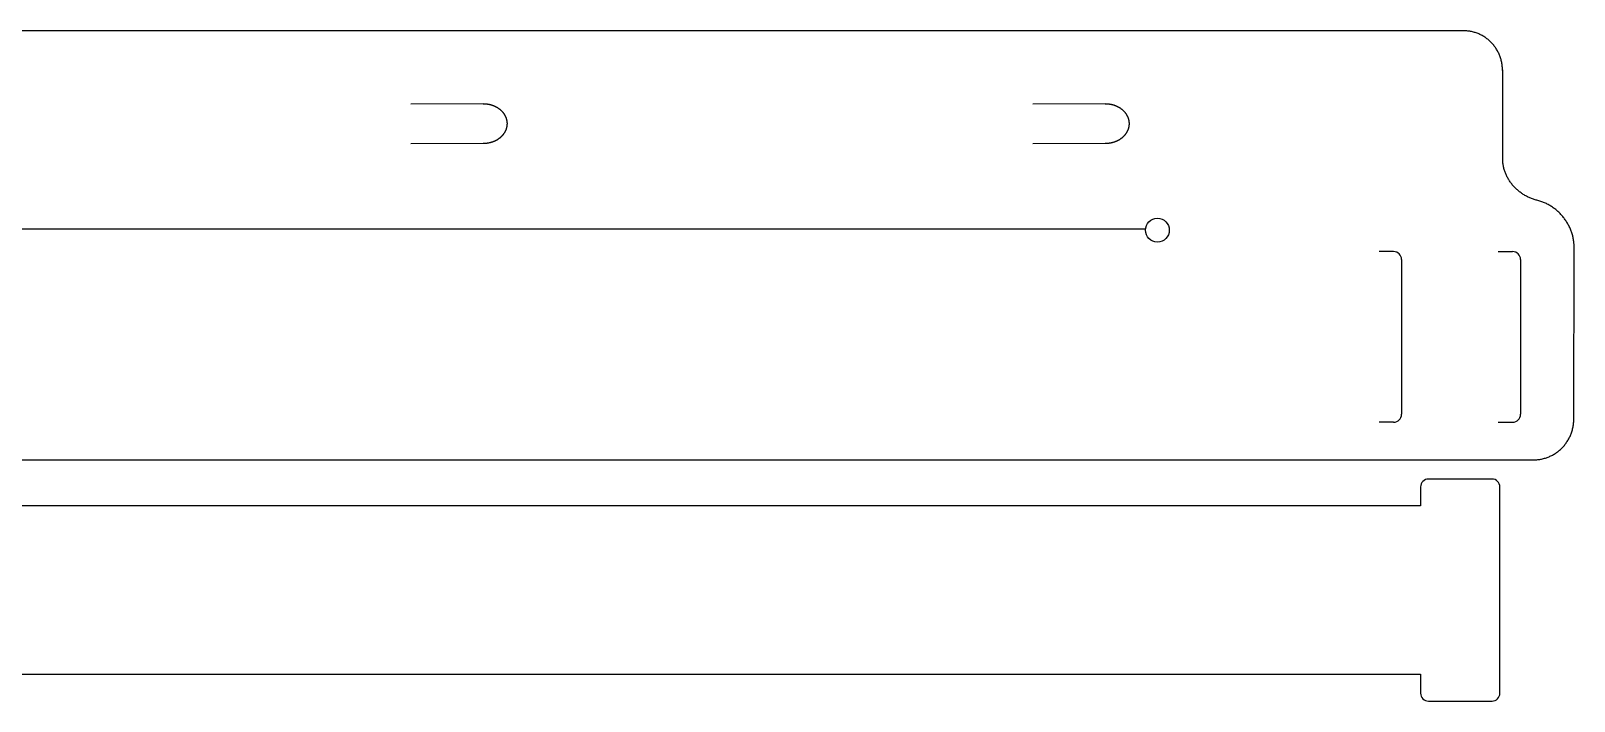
# Model space of a CAD drawing. Extents: x 4 to 393, y -20 to 65.
# Drawn here: x 198.4 to 392.9, y -19.7 to 64.8 of the extents above; entities that cross this region are included whole.
import ezdxf

# ---------------------------------------------------------------- set-up
doc = ezdxf.new("R2010")
doc.units = 0
doc.layers.add('5', color=5, linetype='CONTINUOUS')
doc.layers.add('7', color=7, linetype='CONTINUOUS')

msp = doc.modelspace()

# ---------------------------------------------------------------- linework, layer by layer
at = {"layer": '5', "linetype": 'CONTINUOUS'}
for p, q in [((379, 64.834), (17.835, 64.834)), ((379.126, 64.832), (379, 64.834)), ((379.252, 64.827), (379.126, 64.832)), ((379.376, 64.819), (379.252, 64.827)), ((379.5, 64.808), (379.376, 64.819)), ((379.623, 64.794), (379.5, 64.808)), ((379.745, 64.776), (379.623, 64.794)), ((379.866, 64.756), (379.745, 64.776)), ((379.986, 64.733), (379.866, 64.756)), ((380.105, 64.706), (379.986, 64.733)), ((380.222, 64.677), (380.105, 64.706)), ((380.339, 64.645), (380.222, 64.677)), ((380.454, 64.61), (380.339, 64.645)), ((380.568, 64.572), (380.454, 64.61)), ((380.681, 64.531), (380.568, 64.572)), ((380.793, 64.488), (380.681, 64.531)), ((380.903, 64.442), (380.793, 64.488)), ((381.012, 64.393), (380.903, 64.442)), ((381.119, 64.342), (381.012, 64.393)), ((381.226, 64.288), (381.119, 64.342)), ((381.33, 64.232), (381.226, 64.288)), ((381.433, 64.173), (381.33, 64.232)), ((381.534, 64.112), (381.433, 64.173)), ((381.634, 64.048), (381.534, 64.112)), ((381.732, 63.982), (381.634, 64.048)), ((381.829, 63.913), (381.732, 63.982)), ((381.924, 63.843), (381.829, 63.913)), ((382.017, 63.77), (381.924, 63.843)), ((382.108, 63.695), (382.017, 63.77)), ((382.197, 63.617), (382.108, 63.695)), ((382.285, 63.538), (382.197, 63.617)), ((382.371, 63.456), (382.285, 63.538)), ((382.454, 63.372), (382.371, 63.456)), ((382.536, 63.286), (382.454, 63.372)), ((382.616, 63.199), (382.536, 63.286)), ((382.693, 63.109), (382.616, 63.199)), ((382.769, 63.017), (382.693, 63.109)), ((382.842, 62.924), (382.769, 63.017)), ((382.914, 62.829), (382.842, 62.924)), ((382.983, 62.731), (382.914, 62.829)), ((383.049, 62.633), (382.983, 62.731)), ((383.114, 62.532), (383.049, 62.633)), ((383.176, 62.43), (383.114, 62.532)), ((383.236, 62.326), (383.176, 62.43)), ((383.293, 62.22), (383.236, 62.326)), ((383.348, 62.113), (383.293, 62.22)), ((383.401, 62.005), (383.348, 62.113)), ((383.451, 61.894), (383.401, 62.005)), ((383.498, 61.783), (383.451, 61.894)), ((383.543, 61.67), (383.498, 61.783)), ((383.585, 61.556), (383.543, 61.67)), ((383.625, 61.44), (383.585, 61.556)), ((383.662, 61.323), (383.625, 61.44)), ((383.696, 61.205), (383.662, 61.323)), ((383.728, 61.085), (383.696, 61.205)), ((383.756, 60.965), (383.728, 61.085)), ((383.782, 60.843), (383.756, 60.965)), ((383.805, 60.72), (383.782, 60.843)), ((383.825, 60.596), (383.805, 60.72)), ((383.842, 60.471), (383.825, 60.596)), ((383.856, 60.345), (383.842, 60.471)), ((383.866, 60.218), (383.856, 60.345)), ((383.874, 60.091), (383.866, 60.218)), ((383.879, 59.962), (383.874, 60.091)), ((383.881, 59.832), (383.879, 59.962)), ((383.907, 48.729), (383.904, 59.919)), ((255.392, 55.653), (246.267, 55.606)), ((255.393, 55.653), (255.443, 55.653)), ((255.443, 55.653), (255.493, 55.652)), ((255.493, 55.652), (255.543, 55.65)), ((255.543, 55.65), (255.593, 55.648)), ((255.593, 55.648), (255.643, 55.644)), ((255.643, 55.644), (255.692, 55.641)), ((255.692, 55.641), (255.741, 55.636)), ((255.741, 55.636), (255.791, 55.631)), ((255.791, 55.631), (255.84, 55.625)), ((255.84, 55.625), (255.888, 55.619)), ((255.888, 55.619), (255.937, 55.612)), ((255.937, 55.612), (255.985, 55.604)), ((255.985, 55.604), (256.033, 55.595)), ((256.033, 55.595), (256.081, 55.586)), ((256.081, 55.586), (256.129, 55.576)), ((256.129, 55.576), (256.176, 55.566)), ((256.176, 55.566), (256.224, 55.555)), ((256.224, 55.555), (256.27, 55.543)), ((256.27, 55.543), (256.317, 55.531)), ((256.317, 55.531), (256.363, 55.518)), ((256.363, 55.518), (256.409, 55.505)), ((256.409, 55.505), (256.455, 55.49)), ((256.455, 55.49), (256.501, 55.476)), ((256.501, 55.476), (256.546, 55.46)), ((256.546, 55.46), (256.591, 55.444)), ((256.591, 55.444), (256.635, 55.428)), ((256.635, 55.428), (256.679, 55.411)), ((256.679, 55.411), (256.723, 55.393)), ((256.723, 55.393), (256.766, 55.375)), ((256.766, 55.375), (256.809, 55.356)), ((256.809, 55.356), (256.852, 55.336)), ((256.852, 55.336), (256.894, 55.316)), ((256.894, 55.316), (256.936, 55.296)), ((256.936, 55.296), (256.978, 55.274)), ((256.978, 55.274), (257.019, 55.253)), ((257.019, 55.253), (257.06, 55.23)), ((257.06, 55.23), (257.1, 55.207)), ((257.1, 55.207), (257.14, 55.184)), ((257.14, 55.184), (257.179, 55.16)), ((257.179, 55.16), (257.218, 55.135)), ((257.218, 55.135), (257.256, 55.11)), ((257.256, 55.11), (257.294, 55.085)), ((257.294, 55.085), (257.332, 55.059)), ((257.332, 55.059), (257.369, 55.032)), ((257.369, 55.032), (257.405, 55.005)), ((257.405, 55.005), (257.441, 54.977)), ((257.441, 54.977), (257.477, 54.949)), ((257.477, 54.949), (257.512, 54.92)), ((257.512, 54.92), (257.546, 54.891)), ((257.546, 54.891), (257.58, 54.861)), ((257.58, 54.861), (257.613, 54.831)), ((257.613, 54.831), (257.646, 54.801)), ((257.646, 54.801), (257.679, 54.769)), ((257.679, 54.769), (257.71, 54.738)), ((257.71, 54.738), (257.741, 54.706)), ((257.741, 54.706), (257.772, 54.673)), ((257.772, 54.673), (257.802, 54.64)), ((257.802, 54.64), (257.831, 54.606)), ((257.831, 54.606), (257.86, 54.572)), ((257.86, 54.572), (257.888, 54.538)), ((257.888, 54.538), (257.915, 54.503)), ((257.915, 54.503), (257.942, 54.468)), ((333.804, 55.653), (324.679, 55.606)), ((333.805, 55.653), (333.856, 55.653)), ((333.856, 55.653), (333.906, 55.652)), ((333.906, 55.652), (333.956, 55.65)), ((333.956, 55.65), (334.005, 55.648)), ((334.005, 55.648), (334.055, 55.644)), ((334.055, 55.644), (334.105, 55.641)), ((334.105, 55.641), (334.154, 55.636)), ((334.154, 55.636), (334.203, 55.631)), ((334.203, 55.631), (334.252, 55.625)), ((334.252, 55.625), (334.301, 55.619)), ((334.301, 55.619), (334.349, 55.612)), ((334.349, 55.612), (334.398, 55.604)), ((334.398, 55.604), (334.446, 55.595)), ((334.446, 55.595), (334.494, 55.586)), ((334.494, 55.586), (334.541, 55.576)), ((334.541, 55.576), (334.589, 55.566)), ((334.589, 55.566), (334.636, 55.555)), ((334.636, 55.555), (334.683, 55.543)), ((334.683, 55.543), (334.73, 55.531)), ((334.73, 55.531), (334.776, 55.518)), ((334.776, 55.518), (334.822, 55.505)), ((334.822, 55.505), (334.868, 55.49)), ((334.868, 55.49), (334.913, 55.476)), ((334.913, 55.476), (334.958, 55.46)), ((334.958, 55.46), (335.003, 55.444)), ((335.003, 55.444), (335.048, 55.428)), ((335.048, 55.428), (335.092, 55.411)), ((335.092, 55.411), (335.135, 55.393)), ((335.135, 55.393), (335.179, 55.375)), ((335.179, 55.375), (335.222, 55.356)), ((335.222, 55.356), (335.265, 55.336)), ((335.265, 55.336), (335.307, 55.316)), ((335.307, 55.316), (335.349, 55.296)), ((335.349, 55.296), (335.39, 55.274)), ((335.39, 55.274), (335.431, 55.253)), ((335.431, 55.253), (335.472, 55.23)), ((335.472, 55.23), (335.512, 55.207)), ((335.512, 55.207), (335.552, 55.184)), ((335.552, 55.184), (335.591, 55.16)), ((335.591, 55.16), (335.63, 55.135)), ((335.63, 55.135), (335.669, 55.11)), ((335.669, 55.11), (335.707, 55.085)), ((335.707, 55.085), (335.744, 55.059)), ((335.744, 55.059), (335.781, 55.032)), ((335.781, 55.032), (335.818, 55.005)), ((335.818, 55.005), (335.854, 54.977)), ((335.854, 54.977), (335.889, 54.949)), ((335.889, 54.949), (335.924, 54.92)), ((335.924, 54.92), (335.959, 54.891)), ((335.959, 54.891), (335.993, 54.861)), ((335.993, 54.861), (336.026, 54.831)), ((336.026, 54.831), (336.059, 54.801)), ((336.059, 54.801), (336.091, 54.769)), ((336.091, 54.769), (336.123, 54.738)), ((336.123, 54.738), (336.154, 54.706)), ((336.154, 54.706), (336.184, 54.673)), ((336.184, 54.673), (336.214, 54.64)), ((336.214, 54.64), (336.244, 54.606)), ((336.244, 54.606), (336.272, 54.572)), ((336.272, 54.572), (336.3, 54.538)), ((336.3, 54.538), (336.328, 54.503)), ((336.328, 54.503), (336.354, 54.468)), ((257.942, 54.468), (257.968, 54.432)), ((257.968, 54.432), (257.994, 54.396)), ((257.994, 54.396), (258.018, 54.359)), ((258.018, 54.359), (258.042, 54.322)), ((258.042, 54.322), (258.065, 54.285)), ((258.065, 54.285), (258.088, 54.248)), ((258.088, 54.248), (258.109, 54.21)), ((258.109, 54.21), (258.13, 54.172)), ((258.13, 54.172), (258.15, 54.134)), ((258.15, 54.134), (258.17, 54.096)), ((258.17, 54.096), (258.188, 54.058)), ((258.188, 54.058), (258.206, 54.019)), ((258.206, 54.019), (258.223, 53.98)), ((258.223, 53.98), (258.239, 53.941)), ((258.239, 53.941), (258.254, 53.902)), ((258.254, 53.902), (258.269, 53.863)), ((258.269, 53.863), (258.282, 53.823)), ((258.282, 53.823), (258.295, 53.784)), ((258.295, 53.784), (258.308, 53.744)), ((258.308, 52.532), (258.295, 52.492)), ((258.308, 53.744), (258.319, 53.704)), ((258.319, 52.572), (258.308, 52.532)), ((258.319, 53.704), (258.33, 53.664)), ((258.33, 52.612), (258.319, 52.572)), ((258.33, 53.664), (258.339, 53.624)), ((258.339, 52.652), (258.33, 52.612)), ((258.339, 53.624), (258.348, 53.584)), ((258.348, 52.692), (258.339, 52.652)), ((258.348, 53.584), (258.357, 53.544)), ((258.357, 52.732), (258.348, 52.692)), ((258.357, 53.544), (258.364, 53.504)), ((258.364, 52.773), (258.357, 52.732)), ((258.364, 53.504), (258.371, 53.463)), ((258.371, 52.813), (258.364, 52.773)), ((258.371, 53.463), (258.377, 53.423)), ((258.377, 52.854), (258.371, 52.813)), ((258.377, 53.423), (258.382, 53.382)), ((258.382, 52.894), (258.377, 52.854)), ((258.382, 53.382), (258.386, 53.342)), ((258.386, 52.935), (258.382, 52.894)), ((258.386, 53.342), (258.39, 53.301)), ((258.39, 52.975), (258.386, 52.935)), ((258.39, 53.301), (258.392, 53.26)), ((258.392, 53.016), (258.39, 52.975)), ((258.392, 53.26), (258.394, 53.22)), ((258.394, 53.057), (258.392, 53.016)), ((258.394, 53.22), (258.396, 53.179)), ((258.396, 53.097), (258.394, 53.057)), ((258.396, 53.179), (258.396, 53.138)), ((258.396, 53.138), (258.396, 53.097)), ((336.354, 54.468), (336.381, 54.432)), ((336.381, 54.432), (336.406, 54.396)), ((336.406, 54.396), (336.431, 54.359)), ((336.431, 54.359), (336.455, 54.322)), ((336.455, 54.322), (336.478, 54.285)), ((336.478, 54.285), (336.5, 54.248)), ((336.5, 54.248), (336.522, 54.21)), ((336.522, 54.21), (336.543, 54.172)), ((336.543, 54.172), (336.563, 54.134)), ((336.563, 54.134), (336.582, 54.096)), ((336.582, 54.096), (336.601, 54.058)), ((336.601, 54.058), (336.618, 54.019)), ((336.618, 54.019), (336.635, 53.98)), ((336.635, 53.98), (336.651, 53.941)), ((336.651, 53.941), (336.667, 53.902)), ((336.667, 53.902), (336.681, 53.863)), ((336.681, 53.863), (336.695, 53.823)), ((336.695, 53.823), (336.708, 53.784)), ((336.708, 53.784), (336.72, 53.744)), ((336.72, 52.532), (336.708, 52.492)), ((336.72, 53.744), (336.731, 53.704)), ((336.731, 52.572), (336.72, 52.532)), ((336.731, 53.704), (336.742, 53.664)), ((336.742, 52.612), (336.731, 52.572)), ((336.742, 53.664), (336.752, 53.624)), ((336.752, 52.652), (336.742, 52.612)), ((336.752, 53.624), (336.761, 53.584)), ((336.761, 52.692), (336.752, 52.652)), ((336.761, 53.584), (336.769, 53.544)), ((336.769, 52.732), (336.761, 52.692)), ((336.769, 53.544), (336.777, 53.503)), ((336.777, 52.773), (336.769, 52.732)), ((336.777, 53.503), (336.783, 53.463)), ((336.783, 52.813), (336.777, 52.773)), ((336.783, 53.463), (336.789, 53.423)), ((336.789, 52.854), (336.783, 52.813)), ((336.789, 53.423), (336.794, 53.382)), ((336.794, 52.894), (336.789, 52.854)), ((336.794, 53.382), (336.799, 53.342)), ((336.799, 52.935), (336.794, 52.894)), ((336.799, 53.342), (336.802, 53.301)), ((336.802, 52.975), (336.799, 52.935)), ((336.802, 53.301), (336.805, 53.26)), ((336.805, 53.016), (336.802, 52.975)), ((336.805, 53.26), (336.807, 53.22)), ((336.807, 53.057), (336.805, 53.016)), ((336.807, 53.22), (336.808, 53.179)), ((336.808, 53.097), (336.807, 53.057)), ((336.808, 53.179), (336.808, 53.138)), ((336.808, 53.138), (336.808, 53.097)), ((255.391, 50.623), (246.266, 50.6)), ((255.443, 50.624), (255.393, 50.623)), ((255.493, 50.625), (255.443, 50.624)), ((255.543, 50.627), (255.493, 50.625)), ((255.593, 50.629), (255.543, 50.627)), ((255.643, 50.632), (255.593, 50.629)), ((255.692, 50.636), (255.643, 50.632)), ((255.741, 50.64), (255.692, 50.636)), ((255.791, 50.646), (255.741, 50.64)), ((255.84, 50.651), (255.791, 50.646)), ((255.888, 50.658), (255.84, 50.651)), ((255.937, 50.665), (255.888, 50.658)), ((255.985, 50.673), (255.937, 50.665)), ((256.033, 50.681), (255.985, 50.673)), ((256.081, 50.69), (256.033, 50.681)), ((256.129, 50.7), (256.081, 50.69)), ((256.176, 50.71), (256.129, 50.7)), ((256.224, 50.721), (256.176, 50.71)), ((256.27, 50.733), (256.224, 50.721)), ((256.317, 50.745), (256.27, 50.733)), ((256.363, 50.758), (256.317, 50.745)), ((256.409, 50.772), (256.363, 50.758)), ((256.455, 50.786), (256.409, 50.772)), ((256.501, 50.801), (256.455, 50.786)), ((256.546, 50.816), (256.501, 50.801)), ((256.591, 50.832), (256.546, 50.816)), ((256.635, 50.849), (256.591, 50.832)), ((256.679, 50.866), (256.635, 50.849)), ((256.723, 50.883), (256.679, 50.866)), ((256.766, 50.902), (256.723, 50.883)), ((256.809, 50.921), (256.766, 50.902)), ((256.852, 50.94), (256.809, 50.921)), ((256.894, 50.96), (256.852, 50.94)), ((256.936, 50.981), (256.894, 50.96)), ((256.978, 51.002), (256.936, 50.981)), ((257.019, 51.024), (256.978, 51.002)), ((257.06, 51.046), (257.019, 51.024)), ((257.1, 51.069), (257.06, 51.046)), ((257.14, 51.092), (257.1, 51.069)), ((257.179, 51.116), (257.14, 51.092)), ((257.218, 51.141), (257.179, 51.116)), ((257.256, 51.166), (257.218, 51.141)), ((257.294, 51.192), (257.256, 51.166)), ((257.332, 51.218), (257.294, 51.192)), ((257.369, 51.244), (257.332, 51.218)), ((257.405, 51.271), (257.369, 51.244)), ((257.441, 51.299), (257.405, 51.271)), ((257.477, 51.327), (257.441, 51.299)), ((257.512, 51.356), (257.477, 51.327)), ((257.546, 51.385), (257.512, 51.356)), ((257.58, 51.415), (257.546, 51.385)), ((257.613, 51.445), (257.58, 51.415)), ((257.646, 51.476), (257.613, 51.445)), ((257.679, 51.507), (257.646, 51.476)), ((257.71, 51.539), (257.679, 51.507)), ((257.741, 51.571), (257.71, 51.539)), ((257.772, 51.603), (257.741, 51.571)), ((257.802, 51.636), (257.772, 51.603)), ((257.831, 51.67), (257.802, 51.636)), ((257.86, 51.704), (257.831, 51.67)), ((257.888, 51.738), (257.86, 51.704)), ((257.915, 51.773), (257.888, 51.738)), ((257.942, 51.809), (257.915, 51.773)), ((257.968, 51.844), (257.942, 51.809)), ((257.994, 51.881), (257.968, 51.844)), ((258.018, 51.917), (257.994, 51.881)), ((258.042, 51.954), (258.018, 51.917)), ((258.065, 51.991), (258.042, 51.954)), ((258.088, 52.029), (258.065, 51.991)), ((258.109, 52.066), (258.088, 52.029)), ((258.13, 52.104), (258.109, 52.066)), ((258.15, 52.142), (258.13, 52.104)), ((258.17, 52.18), (258.15, 52.142)), ((258.188, 52.219), (258.17, 52.18)), ((258.206, 52.257), (258.188, 52.219)), ((258.223, 52.296), (258.206, 52.257)), ((258.239, 52.335), (258.223, 52.296)), ((258.254, 52.374), (258.239, 52.335)), ((258.269, 52.413), (258.254, 52.374)), ((258.282, 52.453), (258.269, 52.413)), ((258.295, 52.492), (258.282, 52.453)), ((333.804, 50.623), (324.678, 50.6)), ((333.856, 50.624), (333.805, 50.623)), ((333.906, 50.625), (333.856, 50.624)), ((333.956, 50.627), (333.906, 50.625)), ((334.005, 50.629), (333.956, 50.627)), ((334.055, 50.632), (334.005, 50.629)), ((334.105, 50.636), (334.055, 50.632)), ((334.154, 50.64), (334.105, 50.636)), ((334.203, 50.645), (334.154, 50.64)), ((334.252, 50.651), (334.203, 50.645)), ((334.301, 50.658), (334.252, 50.651)), ((334.349, 50.665), (334.301, 50.658)), ((334.398, 50.673), (334.349, 50.665)), ((334.446, 50.681), (334.398, 50.673)), ((334.494, 50.69), (334.446, 50.681)), ((334.541, 50.7), (334.494, 50.69)), ((334.589, 50.71), (334.541, 50.7)), ((334.636, 50.721), (334.589, 50.71)), ((334.683, 50.733), (334.636, 50.721)), ((334.73, 50.745), (334.683, 50.733)), ((334.776, 50.758), (334.73, 50.745)), ((334.822, 50.772), (334.776, 50.758)), ((334.868, 50.786), (334.822, 50.772)), ((334.913, 50.801), (334.868, 50.786)), ((334.958, 50.816), (334.913, 50.801)), ((335.003, 50.832), (334.958, 50.816)), ((335.048, 50.849), (335.003, 50.832)), ((335.092, 50.866), (335.048, 50.849)), ((335.135, 50.883), (335.092, 50.866)), ((335.179, 50.902), (335.135, 50.883)), ((335.222, 50.921), (335.179, 50.902)), ((335.265, 50.94), (335.222, 50.921)), ((335.307, 50.96), (335.265, 50.94)), ((335.349, 50.981), (335.307, 50.96)), ((335.39, 51.002), (335.349, 50.981)), ((335.431, 51.024), (335.39, 51.002)), ((335.472, 51.046), (335.431, 51.024)), ((335.512, 51.069), (335.472, 51.046)), ((335.552, 51.092), (335.512, 51.069)), ((335.591, 51.116), (335.552, 51.092)), ((335.63, 51.141), (335.591, 51.116)), ((335.669, 51.166), (335.63, 51.141)), ((335.707, 51.192), (335.669, 51.166)), ((335.744, 51.218), (335.707, 51.192)), ((335.781, 51.244), (335.744, 51.218)), ((335.818, 51.271), (335.781, 51.244)), ((335.854, 51.299), (335.818, 51.271)), ((335.889, 51.327), (335.854, 51.299)), ((335.924, 51.356), (335.889, 51.327)), ((335.959, 51.385), (335.924, 51.356)), ((335.993, 51.415), (335.959, 51.385)), ((336.026, 51.445), (335.993, 51.415)), ((336.059, 51.476), (336.026, 51.445)), ((336.091, 51.507), (336.059, 51.476)), ((336.123, 51.539), (336.091, 51.507)), ((336.154, 51.571), (336.123, 51.539)), ((336.184, 51.603), (336.154, 51.571)), ((336.214, 51.636), (336.184, 51.603)), ((336.244, 51.67), (336.214, 51.636)), ((336.272, 51.704), (336.244, 51.67)), ((336.3, 51.738), (336.272, 51.704)), ((336.328, 51.773), (336.3, 51.738)), ((336.354, 51.809), (336.328, 51.773)), ((336.381, 51.844), (336.354, 51.809)), ((336.406, 51.881), (336.381, 51.844)), ((336.431, 51.917), (336.406, 51.881)), ((336.455, 51.954), (336.431, 51.917)), ((336.478, 51.991), (336.455, 51.954)), ((336.5, 52.029), (336.478, 51.991)), ((336.522, 52.066), (336.5, 52.029)), ((336.543, 52.104), (336.522, 52.066)), ((336.563, 52.142), (336.543, 52.104)), ((336.582, 52.18), (336.563, 52.142)), ((336.601, 52.219), (336.582, 52.18)), ((336.618, 52.257), (336.601, 52.219)), ((336.635, 52.296), (336.618, 52.257)), ((336.651, 52.335), (336.635, 52.296)), ((336.667, 52.374), (336.651, 52.335)), ((336.681, 52.413), (336.667, 52.374)), ((336.695, 52.453), (336.681, 52.413)), ((336.708, 52.492), (336.695, 52.453)), ((383.907, 48.612), (383.907, 48.729)), ((383.91, 48.495), (383.907, 48.612)), ((383.916, 48.379), (383.91, 48.495)), ((383.925, 48.263), (383.916, 48.379)), ((383.936, 48.148), (383.925, 48.263)), ((383.951, 48.033), (383.936, 48.148)), ((383.968, 47.919), (383.951, 48.033)), ((383.988, 47.805), (383.968, 47.919)), ((384.01, 47.693), (383.988, 47.805)), ((384.036, 47.58), (384.01, 47.693)), ((384.064, 47.469), (384.036, 47.58)), ((384.094, 47.359), (384.064, 47.469)), ((384.127, 47.249), (384.094, 47.359)), ((384.163, 47.14), (384.127, 47.249)), ((384.201, 47.032), (384.163, 47.14)), ((384.241, 46.925), (384.201, 47.032)), ((384.284, 46.818), (384.241, 46.925)), ((384.329, 46.713), (384.284, 46.818)), ((384.377, 46.609), (384.329, 46.713)), ((384.427, 46.505), (384.377, 46.609)), ((384.479, 46.403), (384.427, 46.505)), ((384.533, 46.302), (384.479, 46.403)), ((384.59, 46.202), (384.533, 46.302)), ((384.648, 46.103), (384.59, 46.202)), ((384.709, 46.005), (384.648, 46.103)), ((384.772, 45.909), (384.709, 46.005)), ((384.837, 45.813), (384.772, 45.909)), ((384.904, 45.719), (384.837, 45.813)), ((384.973, 45.626), (384.904, 45.719)), ((385.044, 45.535), (384.973, 45.626)), ((385.116, 45.445), (385.044, 45.535)), ((385.191, 45.356), (385.116, 45.445)), ((385.267, 45.269), (385.191, 45.356)), ((385.345, 45.183), (385.267, 45.269)), ((385.425, 45.099), (385.345, 45.183)), ((385.507, 45.016), (385.425, 45.099)), ((385.59, 44.935), (385.507, 45.016)), ((385.675, 44.855), (385.59, 44.935)), ((385.762, 44.777), (385.675, 44.855)), ((385.85, 44.701), (385.762, 44.777)), ((385.939, 44.626), (385.85, 44.701)), ((386.031, 44.553), (385.939, 44.626)), ((386.123, 44.482), (386.031, 44.553)), ((386.217, 44.413), (386.123, 44.482)), ((386.312, 44.345), (386.217, 44.413)), ((386.409, 44.279), (386.312, 44.345)), ((386.507, 44.215), (386.409, 44.279)), ((386.606, 44.153), (386.507, 44.215)), ((386.707, 44.093), (386.606, 44.153)), ((386.809, 44.035), (386.707, 44.093)), ((386.911, 43.979), (386.809, 44.035)), ((387.015, 43.925), (386.911, 43.979)), ((387.121, 43.873), (387.015, 43.925)), ((387.227, 43.823), (387.121, 43.873)), ((387.334, 43.775), (387.227, 43.823)), ((387.442, 43.729), (387.334, 43.775)), ((387.551, 43.685), (387.442, 43.729)), ((387.661, 43.644), (387.551, 43.685)), ((387.772, 43.605), (387.661, 43.644)), ((387.884, 43.568), (387.772, 43.605)), ((387.996, 43.534), (387.884, 43.568)), ((388.109, 43.502), (387.996, 43.534)), ((388.223, 43.472), (388.109, 43.502)), ((388.338, 43.444), (388.223, 43.472)), ((388.463, 43.411), (388.338, 43.444)), ((388.586, 43.375), (388.463, 43.411)), ((388.709, 43.336), (388.586, 43.375)), ((388.83, 43.295), (388.709, 43.336)), ((388.95, 43.251), (388.83, 43.295)), ((389.069, 43.204), (388.95, 43.251)), ((389.186, 43.155), (389.069, 43.204)), ((389.303, 43.104), (389.186, 43.155)), ((389.418, 43.05), (389.303, 43.104)), ((389.531, 42.993), (389.418, 43.05)), ((389.644, 42.934), (389.531, 42.993)), ((389.754, 42.873), (389.644, 42.934)), ((389.864, 42.809), (389.754, 42.873)), ((389.972, 42.744), (389.864, 42.809)), ((390.078, 42.676), (389.972, 42.744)), ((390.183, 42.606), (390.078, 42.676)), ((390.287, 42.534), (390.183, 42.606)), ((390.389, 42.459), (390.287, 42.534)), ((390.489, 42.383), (390.389, 42.459)), ((390.588, 42.305), (390.489, 42.383)), ((390.685, 42.225), (390.588, 42.305)), ((390.78, 42.142), (390.685, 42.225)), ((390.874, 42.058), (390.78, 42.142)), ((390.966, 41.973), (390.874, 42.058)), ((391.056, 41.885), (390.966, 41.973)), ((391.144, 41.796), (391.056, 41.885)), ((391.231, 41.705), (391.144, 41.796)), ((391.316, 41.613), (391.231, 41.705)), ((391.399, 41.518), (391.316, 41.613)), ((391.48, 41.423), (391.399, 41.518)), ((391.559, 41.326), (391.48, 41.423)), ((391.636, 41.227), (391.559, 41.326)), ((391.711, 41.127), (391.636, 41.227)), ((391.784, 41.025), (391.711, 41.127)), ((391.855, 40.923), (391.784, 41.025)), ((391.924, 40.819), (391.855, 40.923)), ((139.141, 39.889), (338.888, 39.889)), ((391.991, 40.713), (391.924, 40.819)), ((392.056, 40.607), (391.991, 40.713)), ((392.119, 40.499), (392.056, 40.607)), ((392.179, 40.39), (392.119, 40.499)), ((392.238, 40.28), (392.179, 40.39)), ((392.294, 40.169), (392.238, 40.28)), ((392.348, 40.058), (392.294, 40.169)), ((392.399, 39.945), (392.348, 40.058)), ((392.449, 39.831), (392.399, 39.945)), ((392.496, 39.716), (392.449, 39.831)), ((392.54, 39.601), (392.496, 39.716)), ((392.582, 39.485), (392.54, 39.601)), ((392.622, 39.368), (392.582, 39.485)), ((392.66, 39.25), (392.622, 39.368)), ((392.695, 39.132), (392.66, 39.25)), ((392.727, 39.013), (392.695, 39.132)), ((392.757, 38.894), (392.727, 39.013)), ((370.152, 37.001), (368.352, 37.001)), ((383.352, 37.001), (385.152, 37.001)), ((392.784, 38.774), (392.757, 38.894)), ((392.809, 38.654), (392.784, 38.774)), ((392.831, 38.533), (392.809, 38.654)), ((392.851, 38.412), (392.831, 38.533)), ((392.868, 38.29), (392.851, 38.412)), ((392.867, 15.8), (392.911, 37.557)), ((392.882, 38.168), (392.868, 38.29)), ((392.893, 38.046), (392.882, 38.168)), ((392.902, 37.924), (392.893, 38.046)), ((392.908, 37.802), (392.902, 37.924)), ((392.911, 37.679), (392.908, 37.802)), ((392.911, 37.557), (392.911, 37.679)), ((371.152, 36.001), (371.152, 16.501)), ((386.152, 36.001), (386.152, 16.501)), ((392.855, 15.538), (392.863, 15.668)), ((392.863, 15.668), (392.867, 15.8)), ((370.152, 15.501), (368.352, 15.501)), ((383.352, 15.501), (385.152, 15.501)), ((392.337, 13.602), (392.39, 13.713)), ((392.39, 13.713), (392.44, 13.825)), ((392.44, 13.825), (392.487, 13.939)), ((392.487, 13.939), (392.533, 14.055)), ((392.533, 14.055), (392.575, 14.172)), ((392.575, 14.172), (392.615, 14.29)), ((392.615, 14.29), (392.652, 14.41)), ((392.652, 14.41), (392.686, 14.53)), ((392.686, 14.53), (392.717, 14.652)), ((392.717, 14.652), (392.746, 14.776)), ((392.746, 14.776), (392.771, 14.9)), ((392.771, 14.9), (392.794, 15.025)), ((392.794, 15.025), (392.814, 15.152)), ((392.814, 15.152), (392.831, 15.28)), ((392.831, 15.28), (392.844, 15.408)), ((392.844, 15.408), (392.855, 15.538)), ((390.608, 11.611), (390.707, 11.68)), ((390.707, 11.68), (390.805, 11.751)), ((390.805, 11.751), (390.901, 11.824)), ((390.901, 11.824), (390.995, 11.9)), ((390.995, 11.9), (391.087, 11.977)), ((391.087, 11.977), (391.177, 12.057)), ((391.177, 12.057), (391.265, 12.139)), ((391.265, 12.139), (391.352, 12.224)), ((391.352, 12.224), (391.436, 12.31)), ((391.436, 12.31), (391.519, 12.398)), ((391.519, 12.398), (391.599, 12.488)), ((391.599, 12.488), (391.677, 12.581)), ((391.677, 12.581), (391.754, 12.675)), ((391.754, 12.675), (391.828, 12.771)), ((391.828, 12.771), (391.899, 12.869)), ((391.899, 12.869), (391.969, 12.968)), ((391.969, 12.968), (392.036, 13.07)), ((392.036, 13.07), (392.101, 13.173)), ((392.101, 13.173), (392.164, 13.277)), ((392.164, 13.277), (392.224, 13.384)), ((392.224, 13.384), (392.282, 13.492)), ((392.282, 13.492), (392.337, 13.602)), ((139.228, 10.756), (387.805, 10.756)), ((387.805, 10.757), (387.935, 10.759)), ((387.935, 10.759), (388.063, 10.763)), ((388.063, 10.763), (388.191, 10.771)), ((388.191, 10.771), (388.318, 10.783)), ((388.318, 10.783), (388.444, 10.797)), ((388.444, 10.797), (388.569, 10.814)), ((388.569, 10.814), (388.693, 10.835)), ((388.693, 10.835), (388.816, 10.858)), ((388.816, 10.858), (388.937, 10.885)), ((388.937, 10.885), (389.058, 10.914)), ((389.058, 10.914), (389.177, 10.946)), ((389.177, 10.946), (389.296, 10.981)), ((389.296, 10.981), (389.413, 11.019)), ((389.413, 11.019), (389.529, 11.06)), ((389.529, 11.06), (389.643, 11.103)), ((389.643, 11.103), (389.756, 11.149)), ((389.756, 11.149), (389.868, 11.198)), ((389.868, 11.198), (389.978, 11.25)), ((389.978, 11.25), (390.087, 11.303)), ((390.087, 11.303), (390.194, 11.36)), ((390.194, 11.36), (390.3, 11.419)), ((390.3, 11.419), (390.404, 11.481)), ((390.404, 11.481), (390.507, 11.545)), ((390.507, 11.545), (390.608, 11.611)), ((382.559, 8.337), (374.559, 8.337)), ((373.559, 7.337), (373.559, 4.937)), ((383.559, -18.663), (383.559, 7.337)), ((373.559, 4.937), (30.973, 4.937)), ((30.973, -16.263), (373.559, -16.263)), ((373.559, -16.263), (373.559, -18.663)), ((374.559, -19.663), (382.559, -19.663))]:
    msp.add_line(p, q, dxfattribs=at)
for centre, start, end in [((370.152, 36.001), 0, 90), ((385.152, 36.001), 0, 90), ((370.152, 16.501), -90, 0), ((385.152, 16.501), -90, 0), ((374.559, 7.337), 90, 180), ((382.559, 7.337), 0, 90), ((374.559, -18.663), 180, -90), ((382.559, -18.663), -90, 0)]:
    msp.add_arc(centre, 1, start, end, dxfattribs=at)
at = {"layer": '7', "linetype": 'CONTINUOUS'}
msp.add_circle((340.377, 39.711), 1.5, dxfattribs=at)

doc.saveas('drawing.dxf')
